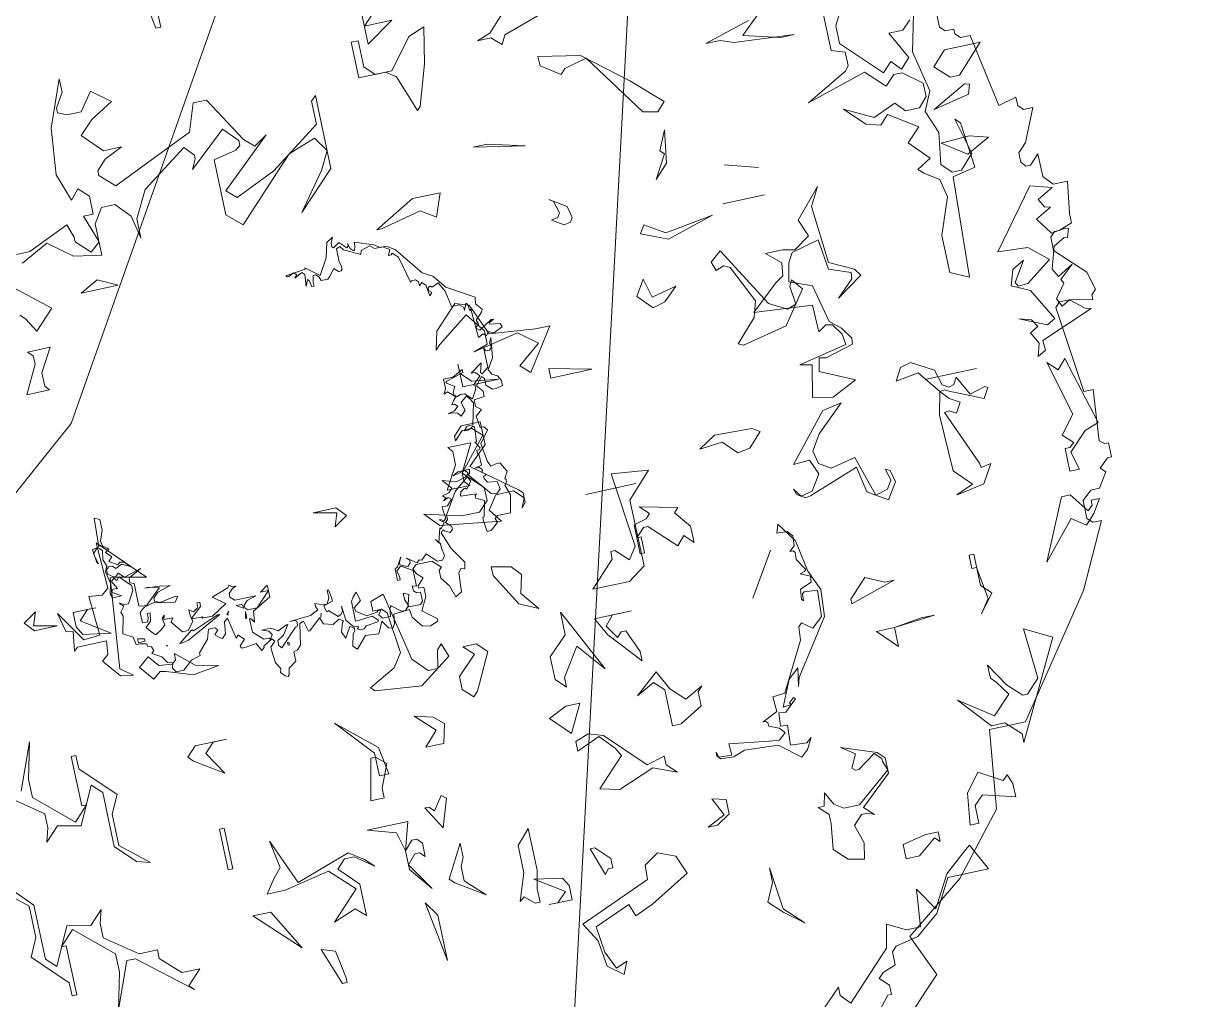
# Model space of a CAD drawing. Header units: millimetres. Extents: x 348 to 2201, y 118 to 1049.
# Drawn here: x 869.353 to 869.944, y 567.487 to 567.979 of the extents above; entities that cross this region are included whole.
import ezdxf

# ---------------------------------------------------------------- set-up
doc = ezdxf.new("R2010")
doc.units = ezdxf.units.MM
for name, color, linetype, lineweight in [('206_MURO_E_MURO_ARRIMO', 7, 'Continuous', 18), ('604_CURVA_INTERM', 7, 'Continuous', 18), ('ARBRE', 251, 'Continuous', 13)]:
    doc.layers.add(name, color=color, linetype=linetype, lineweight=lineweight)

# ---------------------------------------------------------------- blocks, each defined once
blk = doc.blocks.new('WMF26', base_point=(0, 0.0008))
at = {"color": 85}
blk.add_lwpolyline([(1.0357, -8.5666), (1.0357, -8.2908), (0.9995, -8.2546), (0.9345, -8.2546), (0.9345, -8.2183), (0.8974, -8.1813), (0.825, -8.1813), (0.7237, -7.6214), (0.5846, -7.6577), (0.5846, -7.5918), (0.5483, -7.5556), (0.4759, -7.5556), (0.5846, -7.3078), (0.6496, -7.2427), (0.6496, -7.1703), (0.6208, -7.1332), (0.5846, -7.1332), (0.5121, -7.2065), (0.5121, -7.0319), (0.4462, -6.9595), (0.3376, -6.9595), (0.3738, -6.7191), (0.3738, -6.6458), (0.4759, -6.6096), (0.5121, -6.6096), (0.5483, -6.5734), (0.5483, -6.4713), (0.3376, -6.2605), (0.3013, -6.1222), (0.3376, -6.0851), (0.3376, -6.0489), (0.5121, -6.0851), (0.5846, -6.0851), (0.6208, -6.0489), (0.5483, -5.387), (0.4759, -5.387), (0.5121, -5.0016), (0.4759, -4.972), (0.4462, -4.972), (0.4462, -4.8633), (0.4759, -4.8633), (0.5483, -4.7975), (0.5121, -4.7612), (0.5846, -4.6517), (0.6496, -4.6517), (0.7237, -4.5867), (0.7237, -4.4484), (0.6866, -4.4122), (0.6208, -4.4122), (0.8612, -3.9239), (1.4943, -3.0512), (1.771, -3.0512), (1.8434, -2.4543), (2.2221, -2.0031), (2.6807, -1.654), (2.5424, -1.3338), (2.6445, -1.2317), (2.9936, -0.8826)], dxfattribs=at)
at = {"color": 63}
for points in [[(3.4299, -1.2572), (3.2842, -1.3955), (3.2842, -1.3297), (3.2192, -1.2572), (2.8693, -1.6063), (2.833, -1.7808), (2.6947, -1.7084), (2.586, -1.7084), (2.5572, -1.9924), (2.4469, -1.8171), (2.3094, -2.0575), (2.1349, -2.2032), (2.0986, -2.232), (1.9957, -2.0287), (2.3094, -2.0287), (2.4469, -1.7808), (2.6223, -1.6433), (2.7968, -1.6063), (2.833, -1.5701), (2.833, -1.4688), (2.9343, -1.4317), (2.9722, -1.3955), (2.9055, -1.3297), (2.9055, -1.2572), (2.9343, -1.2572), (3.0808, -1.0827)], [(4.217, -2.4683), (4.52, -2.2962), (4.6624, -2.2378), (4.6945, -2.3316), (4.9712, -2.2188), (4.9457, -2.0188), (4.8847, -1.8821), (4.7991, -1.9175), (4.8386, -1.8228), (4.9522, -1.9109), (4.9778, -2.111), (5.065, -2.2584), (4.5184, -2.4856), (4.5126, -2.5934), (4.4031, -2.6651), (4.2747, -2.6116), (4.217, -2.4683), (4.217, -2.4683)], [(3.6695, -2.1307), (3.6045, -2.2682), (3.6045, -2.3786), (3.5683, -2.0575), (3.4299, -1.92), (3.5683, -2.0287), (3.6695, -2.1307), (3.6695, -2.1307)], [(6.887, -2.2353), (6.887, -2.1991), (6.9233, -2.1991), (7.0262, -2.4831), (6.9233, -2.4469), (6.887, -2.2353), (6.887, -2.2353)], [(2.586, -2.3415), (2.4107, -2.3786), (2.3094, -2.3786), (2.3094, -2.3053), (2.3456, -2.3415), (2.4839, -2.232), (2.586, -2.232), (2.586, -2.3415), (2.586, -2.3415)], [(6.1156, -2.2032), (6.188, -2.6618), (6.1156, -2.5523), (6.1156, -2.2032), (6.1156, -2.2032)], [(3.1064, -2.4148), (3.0817, -2.6074), (3.0817, -2.6766), (3.1508, -2.7466), (3.1064, -2.7466), (3.0817, -2.8446), (3.0323, -2.7466), (2.9631, -2.7013), (2.8437, -2.7013), (2.5819, -2.9137), (2.6066, -2.9829), (2.6066, -3.0076), (2.656, -3.057), (2.7943, -2.9631), (2.819, -2.9631), (2.8437, -2.9829), (2.7943, -3.0817), (2.8931, -3.1517), (2.6313, -3.057), (2.5819, -3.0076), (2.5819, -2.889), (2.819, -2.6766), (2.7499, -2.6074), (2.7943, -2.6272), (2.8437, -2.6272), (2.9129, -2.558), (2.8684, -2.4148), (2.8931, -2.2954), (3.0125, -2.3209), (3.1064, -2.4148), (3.1064, -2.4148)], [(9.068, -3.2595), (9.068, -2.8446), (8.9947, -2.7721), (8.8572, -3.0553), (8.6819, -3.0191), (8.5806, -3.1212), (8.6094, -3.0191), (8.6094, -2.9104), (8.3698, -2.7359), (8.2307, -2.7359), (8.2307, -2.67), (8.0858, -2.5317), (7.9475, -2.5317), (8.0561, -2.423), (8.0199, -2.3868), (8.4061, -2.7062), (8.4711, -2.7062), (8.6094, -2.3572), (8.5436, -2.6338), (8.5436, -2.7721), (8.821, -3.0191), (8.9297, -2.9104), (8.8935, -2.9104), (8.8935, -2.5317), (8.9297, -2.5317), (8.9297, -2.6338), (9.1693, -2.8816), (9.1042, -3.0191), (9.1042, -3.2595), (9.3084, -3.4341)], [(9.2055, -3.4052), (9.068, -3.2595), (9.068, -3.2595)], [(2.0328, -2.6181), (1.9233, -2.7565), (1.7495, -2.6544), (1.7125, -2.6906), (1.6837, -2.6181), (1.6837, -2.5161), (1.9233, -2.5819), (1.9957, -2.5161), (1.9957, -2.3786), (2.0624, -2.3786), (2.0328, -2.6181), (2.0328, -2.6181)], [(5.3433, -2.5885), (5.3433, -2.4872), (5.3804, -2.4872), (5.4528, -2.5523), (5.489, -2.5235), (5.4166, -2.7276), (5.4166, -2.9384), (5.3145, -3.0471), (5.3145, -2.7276), (5.3433, -2.5885), (5.3433, -2.5885)], [(7.1629, -2.5235), (7.4757, -2.8363), (7.3374, -2.8363), (7.1629, -2.5235), (7.1629, -2.5235)], [(4.7547, -2.698), (4.7547, -2.6247), (4.7909, -2.6247), (4.8197, -2.5885), (4.893, -2.8001), (4.8559, -2.8001), (4.7547, -2.698), (4.7547, -2.698)], [(5.8678, -2.8726), (5.8678, -2.7639), (5.7295, -2.6247), (5.9402, -2.7639), (5.9765, -2.8001), (5.8381, -3.0471), (5.8381, -2.9384), (5.8678, -2.8726), (5.8678, -2.8726)], [(6.6754, -3.15), (6.5659, -3.0759), (6.5001, -3.0109), (6.6392, -3.1121), (6.7117, -3.1121), (6.7767, -3.0471), (6.6392, -2.9022), (6.6392, -2.6618), (6.7117, -2.7276), (6.8862, -2.6618), (6.6754, -2.8726), (6.85, -3.0471), (7.1991, -2.9746), (7.3374, -2.9746), (7.2641, -3.0759), (7.1991, -3.15), (7.2353, -3.36), (7.0904, -3.0109), (6.6754, -3.15), (6.6754, -3.15)], [(6.2531, -3.0759), (6.188, -3.1426), (6.1518, -3.1426), (6.1156, -3.1055), (6.1156, -3.0035), (6.1518, -3.0397), (6.188, -3.0397), (6.2531, -2.9672), (6.1156, -2.7565), (6.2531, -2.931), (6.2531, -3.0759), (6.2531, -3.0759)], [(1.6475, -3.0759), (1.7495, -3.0759), (1.9595, -3.3163), (1.7125, -3.1426), (1.5742, -3.2801), (1.6475, -3.3896), (1.6837, -3.4258), (1.6837, -3.5271), (1.5742, -3.3534), (1.4721, -3.2513), (1.4359, -3.2513), (1.3346, -3.3534), (1.3634, -3.7387), (1.1601, -3.63), (1.538, -2.9022), (1.538, -2.9672), (1.6475, -3.0759), (1.6475, -3.0759)], [(6.2531, -3.0759), (6.2893, -3.2225), (6.5001, -3.2875), (6.188, -3.2875), (6.2531, -3.0759), (6.2531, -3.0759)], [(2.8569, -4.5002), (2.791, -4.3446), (2.805, -4.1405), (3.0874, -3.7321), (3.1055, -3.6671), (3.0825, -3.8054), (3.164, -3.7346), (3.2513, -3.5394), (3.1879, -3.5452), (3.1994, -3.56), (3.1607, -3.5946), (3.1484, -3.5806), (3.2406, -3.4991), (3.2933, -3.5032), (3.2999, -3.4036), (3.248, -3.3995), (3.2587, -3.2472), (3.1327, -3.2389), (3.0932, -3.2727), (3.1385, -3.1887), (3.192, -3.1426), (3.3493, -3.2669), (3.602, -3.2842), (3.6909, -3.2513), (3.7905, -3.2579), (3.8152, -3.2859), (3.8136, -3.3122), (3.8029, -3.2719), (3.7033, -3.2653), (3.7074, -3.355), (3.4077, -3.3106), (3.3311, -3.3023), (3.2776, -3.3493), (3.3147, -3.3912), (3.3871, -3.4225), (3.3879, -3.4464), (3.4003, -3.4604), (3.4209, -3.4612), (3.3056, -3.5172), (3.3106, -3.6316), (3.2183, -3.6382), (3.0183, -4.0046), (3.0117, -4.1042), (2.9837, -4.1289), (2.9104, -4.0738), (2.8289, -4.1446), (2.8149, -4.3438), (2.917, -4.3537), (2.931, -4.3413), (2.9351, -4.2887), (2.9475, -4.3027), (2.9401, -4.3784), (2.8495, -4.413), (2.8462, -4.4599), (2.9178, -4.4912), (2.8833, -4.5019), (2.8693, -4.5142), (2.9236, -4.6048), (2.9195, -4.6575), (2.9318, -4.6715), (2.959, -4.6731), (2.9187, -4.7077), (2.9112, -4.7835), (2.9458, -4.823), (3.0249, -4.8287), (3.0043, -4.8913), (2.9005, -4.7431), (2.8569, -4.5002), (2.8569, -4.5002)], [(5.9402, -3.1862), (6.0415, -3.36), (6.0127, -3.36), (5.9765, -3.3237), (5.904, -3.4258), (5.8678, -3.397), (5.9402, -3.1862), (5.9402, -3.1862)], [(6.2531, -3.7461), (6.3255, -3.5715), (6.3255, -3.4983), (6.4276, -3.4983), (6.3618, -3.8111), (6.3255, -3.8111), (6.2531, -3.7461), (6.2531, -3.7461)], [(4.8477, -3.6769), (4.986, -3.8227), (4.8477, -3.8877), (4.739, -3.8877), (4.8477, -3.6769), (4.8477, -3.6769)], [(6.3255, -3.8408), (6.5734, -4.1248), (6.2893, -3.877), (6.2531, -3.6662), (6.3255, -3.6662), (6.3255, -3.8408), (6.3255, -3.8408)], [(2.3094, -3.9494), (2.0986, -3.9783), (1.9957, -3.9783), (2.3094, -3.9494), (2.3094, -3.8045), (2.4469, -3.9494), (2.3094, -3.9494), (2.3094, -3.9494)], [(5.8381, -3.9132), (5.9765, -4.0515), (5.8381, -4.0153), (5.7657, -3.9494), (5.8019, -3.8045), (5.9402, -3.8045), (5.8381, -3.9132), (5.8381, -3.9132)], [(1.6219, -8.7782), (1.7965, -8.4653), (1.7965, -8.327), (1.5198, -8.043), (1.4466, -8.1154), (1.3815, -8.043), (1.3091, -8.1154), (1.4178, -8.327), (1.3091, -8.327), (1.2432, -8.3929)], [(1.207, -8.4291), (1.2728, -8.1525), (1.207, -7.8396), (1.2728, -7.6939), (1.207, -7.5193), (1.2432, -7.2789), (1.1708, -7.2065), (1.0975, -7.2065), (0.9962, -7.3152), (1.0687, -7.5918), (1.0324, -7.5556), (0.9962, -7.2065), (1.1708, -7.1703), (1.207, -6.4054), (1.3453, -6.4713), (1.3453, -6.7553), (1.2432, -7.0319), (1.2728, -7.1703), (1.3815, -7.2427), (1.4178, -7.2789), (1.3091, -7.344), (1.4466, -7.4905), (1.3453, -7.5918), (1.5561, -7.7301), (1.6219, -7.6643), (1.7306, -7.6939), (1.8689, -7.8396), (1.6582, -7.7301), (1.4836, -7.8034), (1.4178, -7.7301), (1.3091, -7.7301), (1.2432, -7.8034), (1.2432, -7.9055), (1.3815, -8.0142), (1.4466, -8.0142), (1.5198, -7.9417), (1.6582, -8.0792), (2.1167, -7.9417), (1.7965, -8.1154), (1.7677, -8.1525), (1.7677, -8.2546), (1.8689, -8.2908), (1.8689, -8.8869)], [(2.0805, -8.9165), (2.465, -8.5666), (2.4955, -8.5378), (2.2188, -8.4653), (2.1167, -8.4653), (2.5679, -8.5016), (2.6692, -8.5378), (2.7787, -8.5378), (2.4288, -8.6407)], [(3.7897, -9.0622), (4.2409, -8.9165), (4.2771, -8.8506), (4.3504, -8.9165), (4.4525, -8.9165), (4.3504, -8.9527), (4.2409, -9.0622)], [(4.874, -9.5859), (5.2602, -9.2006), (5.0486, -9.2006), (5.2602, -9.0622), (5.2602, -9.3751)], [(6.7586, -9.7242), (6.7586, -9.5134), (6.7948, -9.5134), (6.8311, -9.7242)], [(1.6112, -4.2623), (1.6475, -4.2623), (1.6475, -4.3644), (1.6112, -4.3644), (1.6112, -4.1248), (1.538, -4.0515), (1.6475, -3.9132), (1.5742, -4.0153), (1.6112, -4.2623), (1.6112, -4.2623)], [(7.4938, -4.1767), (7.5663, -4.1042), (7.4576, -3.9289), (7.6684, -4.068), (7.7046, -4.1042), (7.6321, -4.1767), (7.3917, -4.1767), (7.4938, -4.1767), (7.4938, -4.1767)], [(4.6723, -4.3101), (4.8115, -4.0993), (4.8115, -4.0268), (4.8839, -4.0993), (4.8839, -4.273), (4.739, -4.4122), (4.739, -4.5867), (4.4986, -4.0993), (4.6723, -4.3101), (4.6723, -4.3101)], [(4.3603, -4.4846), (4.4253, -4.4122), (4.3603, -4.3101), (4.3241, -4.3463), (4.2878, -4.3463), (4.2146, -4.1717), (4.2146, -4.0993), (4.4253, -4.3463), (4.4986, -4.4846), (4.2146, -4.4846), (4.3603, -4.4846), (4.3603, -4.4846)], [(5.3351, -4.4122), (5.4734, -4.1355), (5.5096, -4.0993), (5.5821, -4.1717), (5.5821, -4.273), (5.4372, -4.4122), (5.5096, -4.4846), (5.4075, -4.4846), (5.3351, -4.4122), (5.3351, -4.4122)], [(0.811, -4.6484), (0.7015, -4.5027), (0.6644, -4.5398), (0.6644, -4.576), (0.5994, -4.576), (0.6644, -4.4739), (0.7377, -4.4006), (0.8398, -4.4739), (1.0868, -4.1899), (0.876, -4.6484), (0.811, -4.6484), (0.811, -4.6484)], [(3.304, -4.3875), (3.0973, -4.7127), (3.304, -4.3875), (3.304, -4.3875)], [(4.8889, -6.482), (4.8707, -6.4424), (4.8304, -6.4219), (4.8098, -6.3823), (4.8098, -6.342), (4.86, -6.3321), (4.8889, -6.3321), (4.9308, -6.3716), (4.9308, -6.4219), (4.9498, -6.4424), (5, -6.3823), (4.9605, -6.3321), (4.9605, -6.2918), (5.0395, -6.2819), (5.0395, -6.2317), (5, -6.1996), (5.0502, -6.1601), (5.0395, -6.0695), (5.0107, -6.0695), (4.9893, -6.0398), (5.0609, -5.9485), (5.0395, -5.8077), (5.0214, -5.7682), (4.9811, -5.7789), (4.9498, -5.7789), (4.9103, -5.7072), (4.9391, -5.6562), (4.9308, -5.6463), (4.9308, -5.6274), (4.9498, -5.606), (4.921, -5.5269), (4.9498, -5.3952), (5.0502, -5.3952), (5.0708, -5.3763), (5.0609, -5.345), (5.121, -5.2947), (5.1507, -5.2947), (5.1614, -5.3763), (5.1614, -5.4059), (5.1507, -5.4059), (5.121, -5.5269), (5.182, -5.5557), (5.182, -5.5771), (5.1712, -5.5878), (5.2915, -5.5961), (5.2832, -5.6274), (5.2519, -5.6463), (5.2412, -5.6463), (5.233, -5.6381), (5.2124, -5.6669), (5.191, -5.6891), (5.2124, -5.7286), (5.3227, -5.6381), (5.4232, -5.4767), (5.4232, -5.4454), (5.4421, -5.4265), (5.4026, -5.387), (5.4026, -5.3656), (5.4232, -5.345), (5.4635, -5.3656), (5.4734, -5.3763), (5.4923, -5.3557), (5.4421, -5.2248), (5.3631, -5.1037), (5.373, -5.0535), (5.4026, -5.0634), (5.4232, -5.0346), (5.4339, -4.8921), (5.4841, -4.8633), (5.5137, -4.9531), (5.564, -5.0239), (5.564, -5.0848), (5.5426, -5.1037), (5.6035, -5.1638), (5.7253, -5.1638), (5.755, -5.135), (5.736, -5.093), (5.6941, -5.0535), (5.7443, -5.0033), (5.7443, -4.9844), (5.7048, -4.9844), (5.7048, -4.9127), (5.755, -4.8123), (5.6545, -4.7324), (5.6545, -4.7118), (5.7146, -4.6904), (5.7756, -4.7011), (5.8365, -4.7826), (5.8447, -4.8419), (5.9657, -4.8337), (5.9765, -4.7621), (5.9954, -4.7324), (6.0267, -4.7407), (6.0662, -4.8016), (6.1074, -4.7118), (6.2078, -4.7217), (6.2893, -4.632), (6.3181, -4.6616), (6.2975, -4.7514), (6.2786, -4.7719), (6.2786, -4.7909), (6.3082, -4.8123), (6.3576, -4.7324), (6.3791, -4.7826), (6.3576, -4.8526), (6.3478, -4.8633), (6.3791, -4.8839), (6.4293, -4.8526), (6.4984, -4.8732), (6.519, -4.9234), (6.6096, -4.8419), (6.6203, -4.8419), (6.6409, -4.9234), (6.6705, -4.9127), (6.7001, -4.7514), (6.7314, -4.7217), (6.7602, -4.7118), (6.7602, -4.6402), (6.8212, -4.6007), (6.8319, -4.5505), (6.8418, -4.5398), (6.8607, -4.5505), (6.892, -4.5818), (6.8821, -4.6114), (6.9109, -4.6616), (6.9216, -4.7514), (6.9216, -4.7826), (6.8821, -4.8222), (6.901, -4.8419), (6.9718, -4.8016), (6.9718, -4.7909), (6.9932, -4.7719), (7.0229, -4.8337), (7.1019, -4.8222), (7.134, -4.8222), (7.1439, -4.8337), (7.1439, -4.8419), (7.1019, -4.8839), (7.1439, -4.9234), (7.1629, -4.9028), (7.1941, -5.0634), (7.2238, -5.0428), (7.2345, -4.9531), (7.2633, -4.9234), (7.2839, -4.9341), (7.3135, -4.9629), (7.2839, -4.9926), (7.3028, -5.0132), (7.353, -5.0132), (7.3744, -4.9424), (7.4543, -4.8526), (7.4543, -4.8337), (7.5259, -4.8123), (7.5967, -4.7514), (7.6552, -4.7514), (7.6766, -4.7826), (7.6659, -4.8222), (7.7054, -4.8337), (7.7367, -4.8839), (7.8059, -4.9234), (7.7869, -4.9424), (7.7976, -4.9737), (7.8273, -4.9844), (7.8273, -5.0033), (7.8775, -5.0132), (7.9071, -5.0132), (7.9178, -5.0741), (7.9886, -5.1136), (7.9574, -5.2437), (7.9681, -5.2758), (7.9384, -5.3153), (7.9681, -5.345), (7.9277, -5.326), (7.8989, -5.326), (7.8478, -5.4158), (7.8478, -5.4561), (7.9277, -5.5376), (7.9491, -5.5162), (7.9681, -5.5376), (7.9886, -5.5162), (7.9574, -5.4561), (7.9886, -5.4561), (8.0076, -5.4372), (7.9384, -5.3952), (8.0076, -5.3952), (8.0183, -5.4265), (7.9993, -5.5063), (8.0183, -5.5961), (7.9993, -5.6381), (8.0183, -5.6891), (8.0076, -5.7575), (8.0282, -5.7789), (8.0496, -5.7789), (8.0784, -5.7476), (8.0578, -5.6669), (8.0685, -5.6784), (8.0784, -5.7789), (8.0282, -5.7896), (8.0183, -6.0086), (7.9779, -5.9896), (7.9779, -5.9081), (8.0076, -5.8291), (7.9993, -5.7896), (7.9681, -5.7682), (7.9574, -5.7575), (7.9886, -5.7393), (7.9491, -5.6973), (7.9779, -5.6669), (7.9178, -5.6274), (7.8989, -5.6463), (7.8668, -5.6381), (7.8273, -5.5961), (7.8882, -5.6274), (7.9384, -5.606), (7.9574, -5.6274), (7.9886, -5.6274), (8.0076, -5.606), (8.0076, -5.5771), (7.9681, -5.5459), (7.9491, -5.5459), (7.9277, -5.5664), (7.8882, -5.5269), (7.7556, -5.5664), (7.8478, -5.5162), (7.8561, -5.5063), (7.8561, -5.4767), (7.8273, -5.466), (7.8273, -5.2947), (7.7976, -5.2865), (7.7663, -5.2865), (7.6552, -5.387), (7.647, -5.3952), (7.7268, -5.4158), (7.7556, -5.4158), (7.6264, -5.4059), (7.5967, -5.3952), (7.5655, -5.3952), (7.6659, -5.3656), (7.7054, -5.326), (7.7054, -5.3054), (7.6659, -5.2865), (7.5547, -5.3054), (7.5259, -5.3054), (7.5547, -5.2651), (7.7161, -5.2947), (7.7869, -5.2758), (7.8059, -5.2651), (7.8273, -5.2437), (7.8273, -5.1638), (7.7869, -5.1638), (7.777, -5.1935), (7.777, -5.2248), (7.7556, -5.2248), (7.7663, -5.1638), (7.8059, -5.1243), (7.777, -5.0848), (7.7474, -5.0535), (7.6972, -5.0848), (7.6659, -5.1136), (7.6766, -5.1638), (7.6552, -5.1852), (7.6659, -5.154), (7.5967, -5.154), (7.6157, -5.1243), (7.5465, -5.0346), (7.5045, -5.0346), (7.4543, -5.093), (7.465, -5.1433), (7.465, -5.1852), (7.4354, -5.1638), (7.4033, -5.1852), (7.395, -5.1935), (7.395, -5.2248), (7.3744, -5.2248), (7.3744, -5.1935), (7.4543, -5.1243), (7.4543, -5.1136), (7.3744, -5.1136), (7.3843, -5.1037), (7.3028, -5.1037), (7.1843, -5.1745), (7.274, -5.2437), (7.1439, -5.2865), (7.134, -5.3054), (7.1126, -5.2865), (7.0838, -5.2865), (7.1126, -5.2758), (7.1439, -5.2437), (7.1439, -5.2141), (7.1126, -5.1852), (6.9513, -5.1852), (7.0229, -5.1638), (7.0517, -5.135), (7.0517, -5.1136), (7.0336, -5.093), (6.9611, -5.093), (6.8508, -5.2042), (6.9109, -5.2042), (6.8508, -5.2437), (6.8508, -5.154), (6.9932, -5.0741), (7.0015, -4.9926), (7.0229, -5.0239), (7.0336, -5.0239), (7.0336, -4.9234), (6.9611, -4.8526), (6.9216, -4.8526), (6.9109, -4.8419), (6.892, -4.8732), (6.9109, -4.9028), (6.9611, -4.9234), (6.892, -4.9234), (6.8418, -4.8921), (6.771, -4.9234), (6.7602, -4.9234), (6.8105, -4.8526), (6.8607, -4.8222), (6.8607, -4.7826), (6.8418, -4.7621), (6.71, -4.8921), (6.7001, -4.8921), (6.6911, -4.9028), (6.6911, -4.9341), (6.71, -4.9424), (6.7413, -4.9424), (6.5808, -4.9531), (6.519, -4.9844), (6.5297, -5.0132), (6.5297, -5.0346), (6.4688, -5.0132), (6.44, -5.0132), (6.4186, -5.0535), (6.4186, -5.1136), (6.4079, -5.1136), (6.398, -5.0535), (6.398, -5.0239), (6.4688, -5.0033), (6.4581, -4.9629), (6.4482, -4.9531), (6.44, -4.9629), (6.3791, -4.9028), (6.3576, -4.9127), (6.3395, -4.9341), (6.3395, -4.9737), (6.3288, -4.8633), (6.2893, -4.8123), (6.2786, -4.8016), (6.2473, -4.8016), (6.2473, -4.7909), (6.258, -4.7826), (6.2391, -4.7719), (6.2078, -4.7719), (6.1889, -4.7909), (6.0967, -4.8016), (6.0884, -4.8123), (6.1279, -4.8526), (6.2284, -4.8419), (6.258, -4.8419), (6.258, -4.9926), (6.2391, -5.0239), (6.2078, -5.0535), (6.1889, -4.9844), (6.2473, -4.9424), (6.2391, -4.9127), (6.1675, -4.8633), (6.0884, -4.8732), (6.0769, -4.8839), (6.0563, -4.8839), (6.0769, -4.8526), (6.0563, -4.8222), (5.9954, -4.8222), (5.9872, -4.8839), (5.9765, -4.8921), (5.9765, -4.9028), (5.9056, -4.8419), (5.876, -4.8419), (5.8447, -4.8732), (5.8653, -4.9234), (5.8653, -4.9737), (5.8258, -4.9531), (5.8447, -4.8839), (5.8447, -4.8633), (5.755, -4.8633), (5.736, -4.8839), (5.736, -4.9531), (5.7649, -4.9531), (5.7863, -4.9737), (5.7863, -5.0132), (5.755, -5.0033), (5.755, -5.1243), (5.8365, -5.1745), (5.8447, -5.1745), (5.876, -5.1433), (5.8653, -5.1037), (5.8653, -5.0741), (5.8867, -5.0741), (5.8867, -5.1638), (5.8653, -5.1745), (5.8258, -5.2437), (5.8447, -5.2042), (5.8447, -5.1852), (5.7945, -5.1638), (5.7863, -5.1638), (5.7649, -5.1852), (5.7649, -5.2042), (5.7863, -5.2248), (5.7146, -5.1745), (5.6941, -5.1935), (5.6751, -5.1852), (5.6356, -5.2248), (5.564, -5.154), (5.5236, -5.154), (5.503, -5.1852), (5.5137, -5.2437), (5.5137, -5.2758), (5.5426, -5.3153), (5.5236, -5.2865), (5.4923, -5.3952), (5.4841, -5.387), (5.4528, -5.4265), (5.4841, -5.4561), (5.4734, -5.4561), (5.4528, -5.4372), (5.4339, -5.4561), (5.4421, -5.5162), (5.4421, -5.5459), (5.4026, -5.5459), (5.3631, -5.5878), (5.3837, -5.606), (5.4232, -5.5878), (5.4026, -5.606), (5.4232, -5.6274), (5.373, -5.6381), (5.3417, -5.6669), (5.3837, -5.7179), (5.4026, -5.7393), (5.3022, -5.7072), (5.2223, -5.7286), (5.2017, -5.7476), (5.2017, -5.7575), (5.2223, -5.7789), (5.3129, -5.7575), (5.2725, -5.7789), (5.182, -5.7789), (5.191, -5.7476), (5.2017, -5.7393), (5.0609, -5.5664), (5.0214, -5.5557), (4.9893, -5.5878), (5, -5.6463), (5.0708, -5.6562), (5.0897, -5.6891), (5.0897, -5.7072), (5.0815, -5.7072), (5.0708, -5.7179), (5.1004, -5.7393), (5.0897, -5.7476), (5.0897, -5.7575), (5.1111, -5.7789), (5.14, -5.7789), (5.0897, -5.7896), (5.0897, -5.8686), (5.1004, -5.8793), (5.1004, -5.9081), (5.0815, -5.9081), (5.0708, -5.9188), (5.1004, -5.969), (5.0897, -5.969), (5.0815, -6.0489), (5.0815, -6.0802), (5.0897, -6.0901), (5.1317, -6.0695), (5.1614, -6.0695), (5.1317, -6.0999), (5.0897, -6.0999), (5.0502, -6.2605), (5.0708, -6.3), (5.0897, -6.3214), (5.121, -6.3), (5.14, -6.2819), (5.121, -6.221), (5.1614, -6.1815), (5.182, -6.2103), (5.2223, -6.221), (5.2519, -6.221), (5.2017, -6.2317), (5.1712, -6.2605), (5.191, -6.2819), (5.2124, -6.2819), (5.191, -6.3107), (5.1712, -6.3321), (5.2223, -6.3823), (5.2519, -6.3716), (5.233, -6.4112), (5.233, -6.482), (5.1614, -6.482), (5.0815, -6.5231), (5.0815, -6.5009), (5.2124, -6.4614), (5.2223, -6.4507), (5.1614, -6.4112), (5.182, -6.3716), (5.182, -6.3502), (5.1614, -6.3321), (5.1317, -6.342), (5.1004, -6.342), (5.0502, -6.2918), (5.0107, -6.3609), (5.0107, -6.3823), (5.0214, -6.3922), (4.9605, -6.4507), (4.9893, -6.482), (5.0214, -6.482), (4.9308, -6.5437), (4.9498, -6.4721), (4.9391, -6.4614), (4.9103, -6.482), (4.8889, -6.5009), (4.8889, -6.6524), (4.8806, -6.6236), (4.8493, -6.6236), (4.8304, -6.6442), (4.8386, -6.6738), (4.8205, -6.7133), (4.8386, -6.5627), (4.8889, -6.482), (4.8889, -6.482)], [(4.0524, -5.3013), (4.0524, -4.7958), (4.1833, -4.7044), (4.4657, -4.7044), (4.2747, -4.8946), (4.2747, -4.9539), (4.2425, -4.9539), (4.1503, -4.8625), (4.0853, -4.9539), (4.1503, -5.5236), (3.8696, -5.4907), (4.0524, -5.3013), (4.0524, -5.3013)], [(0.7739, -4.9975), (0.7377, -4.9975), (0.7015, -5.0272), (0.7739, -5.0996), (0.6644, -5.2371), (0.7739, -5.6595), (0.7015, -5.587), (0.6356, -5.6595), (0.4899, -5.1358), (0.5994, -5.0996), (0.7377, -4.9613), (0.7015, -4.823), (0.7739, -4.823), (0.7739, -4.9975), (0.7739, -4.9975)], [(1.6442, -5.4405), (1.6046, -5.6125), (1.7347, -5.783), (1.9109, -5.7566), (1.8558, -5.8521), (1.7759, -5.8735), (1.6104, -5.7772), (1.5775, -5.6578), (1.5322, -5.6315), (1.4927, -5.6422), (1.4639, -5.6932), (1.3865, -5.5467), (1.2679, -5.5788), (1.2473, -5.5673), (1.291, -5.4915), (1.547, -5.606), (1.5668, -5.6175), (1.6046, -5.6125), (1.5478, -5.5467), (1.4729, -5.503), (1.5165, -5.4273), (1.5668, -5.4561), (1.6046, -5.4512), (1.4268, -5.0255), (1.421, -4.9885), (1.3445, -5.0049), (1.426, -4.8642), (1.6055, -4.8329), (1.6425, -4.8279), (1.5108, -4.8798), (1.6318, -5.0091), (1.6442, -5.4405), (1.6442, -5.4405)], [(6.7915, -4.7909), (6.7817, -4.7909), (6.7817, -4.7719), (6.7915, -4.7719), (6.7915, -4.7909), (6.7915, -4.7909)], [(2.3481, -5.6858), (2.558, -5.4915), (2.6321, -5.3746), (2.6099, -5.275), (2.5243, -5.219), (2.3333, -5.2618), (2.2378, -4.9514), (2.1439, -4.9769), (2.1044, -5.0387), (2.125, -5.1284), (2.0937, -5.1095), (2.0739, -5.0189), (2.1521, -4.8963), (2.2995, -4.9901), (2.3374, -5.1869), (2.7186, -5.0502), (2.7581, -5.0412), (2.8199, -5.0799), (2.8347, -5.1243), (2.7894, -5.0609), (2.6988, -5.0807), (2.6247, -5.1968), (2.6717, -5.3137), (2.796, -5.3071), (2.4955, -5.6578), (2.3481, -5.6858), (2.3481, -5.6858)], [(3.7461, -5.1383), (3.6481, -5.014), (3.6481, -4.8897), (3.7132, -4.9555), (3.7724, -4.8897), (3.9626, -5.079), (3.9956, -5.079), (4.0606, -5.014), (4.0277, -5.014), (4.0277, -4.8897), (4.0606, -4.8897), (4.0606, -5.112), (3.9626, -5.1383), (3.9297, -5.1712), (3.9956, -5.2363), (3.7132, -5.1712), (3.7461, -5.1383), (3.7461, -5.1383)], [(6.4984, -4.9531), (6.5083, -4.9234), (6.4984, -4.9531), (6.4984, -4.9531)], [(7.5152, -4.9629), (7.5655, -4.9531), (7.586, -4.9531), (7.4757, -5.0346), (7.465, -5.0239), (7.2633, -5.1037), (7.2444, -5.1037), (7.5152, -4.9629), (7.5152, -4.9629)], [(7.6865, -4.9629), (7.6766, -4.9531), (7.6865, -4.9629), (7.6865, -4.9629)], [(7.0624, -5.0346), (7.0517, -5.0848), (7.0517, -5.0346), (7.0624, -5.0346), (7.0624, -5.0346)], [(7.1843, -5.0848), (7.1941, -5.093), (7.1736, -5.1136), (7.1843, -5.1037), (7.1843, -5.0848), (7.1843, -5.0848)], [(7.8371, -5.0239), (7.8882, -5.0239), (7.8882, -5.0535), (7.8371, -5.0428), (7.8371, -5.0239), (7.8371, -5.0239)], [(7.0624, -5.135), (7.0624, -5.1136), (7.1126, -5.1433), (7.0731, -5.1433), (7.0624, -5.135), (7.0624, -5.135)], [(3.0438, -5.6364), (2.9886, -5.601), (3.0907, -5.494), (3.1871, -5.4783), (3.2842, -5.5829), (3.4596, -5.5656), (3.3295, -5.6463), (3.0438, -5.6364), (3.0438, -5.6364)], [(6.1601, -5.6315), (6.2613, -5.5664), (6.2251, -5.6677), (6.3996, -5.7048), (6.2251, -5.7048), (6.1601, -5.6315), (6.1601, -5.6315)], [(0.5821, -6.8706), (0.5475, -6.8072), (0.5039, -6.794), (0.6241, -6.729), (0.5352, -6.6013), (0.4289, -6.6178), (0.4051, -6.6104), (0.4257, -6.5421), (0.4495, -6.5495), (0.5384, -6.5009), (0.5878, -6.3354), (0.5541, -6.272), (0.4322, -6.3412), (0.5401, -6.2465), (0.5236, -6.2152), (0.6018, -6.1115), (0.573, -6.0489), (0.5096, -6.0827), (0.4075, -5.9987), (0.3639, -5.9855), (0.7682, -5.8258), (0.764, -5.75), (0.8274, -5.7163), (0.7986, -5.8134), (0.8464, -5.9015), (0.783, -5.9361), (0.8184, -5.9946), (0.9106, -6.0226), (0.7089, -5.9353), (0.6447, -5.969), (0.7797, -6.2119), (0.9139, -6.2786), (0.8785, -6.3955), (0.7838, -6.4466), (0.8818, -6.2959), (0.8653, -6.2638), (0.7896, -6.2679), (0.592, -6.4103), (0.7319, -6.533), (0.9608, -6.5487), (0.6224, -6.9842), (0.4611, -6.9356), (0.5821, -6.8706), (0.5821, -6.8706)], [(5.2421, -5.7624), (5.2421, -5.6965), (5.2058, -5.6595), (5.3804, -5.6595), (5.2783, -5.8348), (5.2783, -5.9361), (5.3071, -5.9723), (5.1326, -5.9723), (5.2421, -5.7624), (5.2421, -5.7624)], [(1.2984, -5.7253), (1.6837, -5.7253), (1.2984, -5.7253), (1.2984, -5.7253)], [(3.0117, -6.2794), (2.8528, -6.4474), (2.8166, -6.5676), (2.9508, -6.8525), (2.9969, -6.8755), (3.0586, -6.8541), (3.0825, -6.9233), (2.9977, -6.9908), (2.7268, -6.5289), (2.5959, -6.4573), (2.5268, -6.4803), (2.5432, -6.6211), (2.5202, -6.6672), (2.4527, -6.5824), (2.6321, -6.3379), (2.9746, -6.2613), (3.0117, -6.2794), (3.0117, -6.2794)], [(3.5715, -6.7586), (3.3797, -6.8006), (3.4851, -6.7034), (3.5798, -6.6779), (3.6827, -6.7866), (3.6086, -6.9027), (3.5715, -6.7586), (3.5715, -6.7586)], [(5.8447, -7.6288), (5.8365, -7.619), (5.7863, -7.6503), (5.736, -7.6), (5.7253, -7.6083), (5.7253, -7.6288), (5.7146, -7.5893), (5.6941, -7.5687), (5.6858, -7.5687), (5.6751, -7.6), (5.6751, -7.6288), (5.5343, -7.5786), (5.4923, -7.5498), (5.4421, -7.5498), (5.3837, -7.5078), (5.2223, -7.2979), (5.1507, -7.2559), (5.0708, -7.1554), (4.8707, -7.0361), (4.8806, -6.9858), (4.8386, -6.9356), (4.8493, -6.9142), (4.8996, -6.864), (4.8889, -6.8343), (4.9103, -6.8138), (4.9103, -6.8031), (4.8889, -6.7841), (4.7892, -6.8451), (4.7703, -6.8451), (4.8098, -6.8245), (4.8098, -6.8138), (4.7291, -6.8031), (4.7192, -6.7742), (4.7892, -6.7446), (4.8304, -6.7635), (4.8493, -6.7339), (4.8707, -6.7528), (4.9103, -6.7339), (4.921, -6.9546), (4.9308, -6.9463), (4.9391, -6.9965), (4.9498, -7.0048), (4.9712, -6.9546), (4.9712, -6.976), (5, -7.0048), (5.0609, -7.0048), (5.0815, -7.1258), (5.121, -7.1974), (5.1712, -7.176), (5.182, -7.1867), (5.191, -7.1867), (5.2017, -7.176), (5.2017, -7.1554), (5.182, -7.1365), (5.2017, -7.1159), (5.2124, -7.1867), (5.2124, -7.1974), (5.2412, -7.2262), (5.2626, -7.2057), (5.2626, -7.2369), (5.2832, -7.2559), (5.3129, -7.2559), (5.3227, -7.2477), (5.373, -7.4494), (5.4133, -7.4889), (5.4232, -7.4782), (5.4421, -7.4782), (5.4232, -7.5185), (5.4734, -7.5498), (5.5343, -7.5498), (5.564, -7.5786), (5.6356, -7.558), (5.6438, -7.5284), (5.7649, -7.5893), (5.7863, -7.619), (5.8151, -7.6083), (5.8151, -7.5078), (5.8052, -7.4782), (5.8052, -7.4494), (5.8151, -7.4387), (5.8365, -7.4387), (5.8653, -7.4683), (5.9056, -7.4181), (5.9262, -7.3991), (5.9765, -7.3991), (5.9872, -7.428), (6.0061, -7.4494), (6.0267, -7.4494), (6.0374, -7.3991), (6.0374, -7.3679), (6.0563, -7.3679), (6.0662, -7.4181), (6.0769, -7.428), (6.0967, -7.3777), (6.0884, -7.4683), (6.1074, -7.4889), (6.1675, -7.4576), (6.1469, -7.4782), (6.1675, -7.4996), (6.2078, -7.4782), (6.2177, -7.4782), (6.2284, -7.4889), (6.0769, -7.5078), (6.0769, -7.5185), (5.9765, -7.4387), (5.9056, -7.558), (5.876, -7.6692), (5.8258, -7.7005), (5.8447, -7.6585), (5.8447, -7.6288), (5.8447, -7.6288)], [(3.3698, -7.209), (2.9985, -7.2649), (3.3591, -7.1587), (3.5567, -7.2411), (3.518, -7.302), (3.3698, -7.209), (3.3698, -7.209)], [(1.0283, -7.3135), (1.2053, -7.4354), (0.9888, -7.4469), (0.8497, -7.4049), (1.0283, -7.3135), (1.0283, -7.3135)], [(4.1767, -7.6363), (4.054, -7.558), (4.0342, -7.4675), (4.0532, -7.437), (4.1034, -7.4263), (4.189, -7.4807), (4.1388, -7.4914), (4.1199, -7.5226), (4.1454, -7.6165), (4.1767, -7.6363), (4.1767, -7.6363)], [(0.9271, -7.754), (1.2037, -7.6931), (0.9411, -7.8347), (0.9056, -7.8248), (0.9271, -7.754), (0.9271, -7.754)], [(3.3493, -8.1352), (3.681, -8.6177), (3.8548, -8.5748), (3.8893, -8.537), (4.0318, -8.6341), (4.0342, -8.7066), (3.7189, -8.6465), (3.3962, -8.3814), (3.1764, -8.178), (3.2389, -8.1105), (3.3493, -8.1352), (3.3493, -8.1352)]]:
    blk.add_lwpolyline(points, dxfattribs=at)
at = {"color": 106}
for points in [[(5.1046, -2.563), (5.1046, -2.4543), (5.2799, -2.4543), (5.2141, -2.4543), (5.1408, -2.5268), (5.3524, -2.6651), (5.1408, -2.6288), (5.1046, -2.563), (5.1046, -2.563)], [(3.8161, -2.8404), (3.919, -2.7746), (3.9914, -2.7746), (3.8531, -2.8404), (3.919, -2.9779), (3.8161, -2.9491), (3.8161, -2.8404), (3.8161, -2.8404)], [(4.3413, -3.3278), (4.2022, -3.3641), (4.2022, -3.2982), (4.1298, -3.2258), (4.3043, -3.2982), (4.5809, -3.1895), (4.7258, -3.2258), (4.5151, -3.4365), (4.5513, -3.5016), (4.6534, -3.6119), (4.8287, -3.5378), (4.8287, -3.6119), (4.7258, -3.6481), (4.6172, -3.6119), (4.3413, -3.3278), (4.3413, -3.3278)], [(7.5482, -3.215), (7.5852, -3.215), (7.5852, -3.5271), (7.5482, -3.5271), (7.5482, -3.215), (7.5482, -3.215)], [(8.3855, -3.5641), (8.3855, -3.9783), (8.4579, -4.0515), (8.5962, -3.7675), (8.77, -3.8045), (8.8729, -3.7025), (8.8441, -3.8045), (8.8441, -3.9132), (9.0836, -4.0886)], [(8.9816, -4.1174), (8.8441, -4.4665), (8.9091, -4.1899), (8.9091, -4.0515), (8.6325, -3.8045), (8.5238, -3.9132), (8.56, -3.9132), (8.56, -4.2919), (8.5238, -4.2919), (8.5238, -4.1899), (8.2826, -3.942), (8.3492, -3.8045), (8.3492, -3.5641), (8.1451, -3.3896), (8.2463, -3.4184), (8.3855, -3.5641), (8.3855, -3.5641)], [(3.9552, -3.7494), (3.8161, -3.8227), (3.8531, -3.7856), (3.8531, -3.6769), (4.0277, -3.5757), (4.0935, -3.5757), (4.0935, -3.8515), (4.166, -3.9239), (4.3043, -3.8515), (4.1298, -3.9972), (4.0565, -3.8515), (3.9552, -3.7494), (3.9552, -3.7494)], [(2.4469, -4.3644), (2.3094, -4.2985), (2.237, -4.2985), (2.586, -4.1899), (2.586, -4.2261), (2.4469, -4.3644), (2.4469, -4.3644)], [(6.2531, -4.3282), (6.0489, -4.4377), (5.9765, -4.5398), (6.0127, -4.8526), (6.0489, -4.8889), (6.1156, -4.8889), (6.1156, -4.9613), (6.0127, -4.9975), (5.904, -4.4739), (5.8019, -4.3644), (5.7295, -4.3644), (5.7006, -4.5027), (5.6644, -4.5398), (5.6274, -4.4377), (5.8744, -4.2623), (6.2243, -4.2985), (6.2531, -4.3282), (6.2531, -4.3282)], [(5.1762, -4.9613), (5.1762, -5.0272), (5.0305, -4.9975), (4.9654, -4.9251), (5.0016, -4.7859), (4.893, -4.6484), (5.0305, -4.7135), (5.1762, -4.9613), (5.1762, -4.9613)], [(7.7285, -4.7678), (7.7738, -4.7777), (7.8306, -4.7316), (7.9178, -4.8403), (7.838, -4.9037), (7.7746, -4.8238), (7.6725, -4.8131), (7.6437, -4.837), (7.6387, -4.888), (7.5062, -4.7703), (7.3341, -4.7316), (7.5342, -4.7011), (7.7285, -4.7678), (7.7285, -4.7678)], [(8.1805, -4.9448), (8.1302, -4.986), (8.1195, -5.0881), (8.3427, -5.0856), (8.3707, -5.0626), (8.3501, -5.2099), (8.4011, -5.2157), (8.4373, -5.3647), (8.285, -5.1317), (8.1607, -5.1391), (8.1805, -5.4413), (8.0784, -5.4306), (8.0273, -5.4718), (8.0422, -5.825), (7.7252, -5.4915), (7.9434, -5.5401), (7.9944, -5.5459), (8.066, -4.8609), (7.9746, -4.7933), (8.071, -4.809), (8.1805, -4.9448), (8.1805, -4.9448)], [(8.3196, -5.2371), (8.3196, -5.3474), (8.1451, -5.3474), (8.2101, -5.3474), (8.2826, -5.275), (8.0726, -5.1358), (8.2826, -5.1721), (8.3196, -5.2371), (8.3196, -5.2371)], [(8.6975, -5.3474), (8.5962, -5.4125), (8.6325, -5.3112), (8.4579, -5.275), (8.6325, -5.275), (8.6975, -5.3474), (8.6975, -5.3474)], [(5.5903, -5.5212), (5.3145, -5.4487), (5.1762, -5.4487), (5.1029, -5.5212), (5.1029, -5.6232), (5.2421, -5.7624), (5.0305, -6.0094), (5.1029, -6.0744), (5.1762, -6.0744), (5.2421, -6.0094), (5.2421, -6.0456), (5.1762, -6.1115), (5.0305, -6.1115), (5.0305, -5.9361), (5.1762, -5.7986), (4.8559, -5.5508), (4.8271, -5.5212), (4.8271, -5.4487), (4.8559, -5.4125), (4.8271, -5.4849), (4.893, -5.5508), (5.0305, -5.5508), (5.1029, -5.4487), (5.0305, -5.3474), (5.489, -5.4125), (5.5903, -5.5212), (5.5903, -5.5212)], [(3.9832, -5.4125), (4.3685, -5.4125), (3.9832, -5.4125), (3.9832, -5.4125)], [(2.5498, -5.769), (2.5004, -6.0102), (2.591, -6.0291), (2.223, -6.1065), (2.2328, -6.1872), (2.2888, -6.272), (2.339, -6.2827), (2.4, -6.2424), (2.4049, -6.4482), (2.8487, -6.4861), (2.6387, -6.6697), (2.5778, -6.7092), (2.5638, -6.8064), (2.67, -6.901), (2.5391, -6.901), (2.4477, -6.8821), (2.3259, -6.9628), (2.3777, -7.0945), (2.1818, -7.311), (2.2567, -7.1744), (2.2205, -6.7364), (2.0394, -6.6466), (2.0031, -6.5923), (2.204, -6.4589), (2.0739, -6.5799), (2.0698, -6.6269), (2.2312, -6.6862), (2.2616, -6.9175), (2.4716, -6.8665), (2.5128, -6.7957), (2.5424, -6.6549), (2.3761, -6.5898), (2.3094, -6.3025), (2.2287, -6.2333), (2.1686, -6.1428), (2.1727, -6.0967), (2.3884, -6.0398), (2.4395, -6.0506), (2.4601, -5.9501), (2.2065, -5.8299), (2.3983, -5.7377), (2.5498, -5.769), (2.5498, -5.769)], [(4.4418, -6.3947), (4.1281, -6.3222), (4.4418, -6.3222), (4.4418, -6.3947), (4.4418, -6.3947)], [(4.478, -6.5989), (4.6155, -6.7076), (4.9654, -6.6351), (4.8559, -6.6713), (4.8559, -6.7734), (4.9654, -6.9183), (5.2058, -6.7438), (5.2421, -6.7076), (5.2058, -6.8459), (5.0305, -7.0212), (4.9292, -6.985), (4.8271, -6.7438), (4.478, -6.7076), (4.3685, -6.7076), (4.5793, -6.3947), (4.6517, -6.4597), (4.478, -6.5989), (4.478, -6.5989)], [(5.1029, -6.5701), (5.1029, -6.4968), (5.0305, -6.4235), (4.8271, -6.3947), (5.1029, -6.3947), (5.1029, -6.5701), (5.1029, -6.5701)], [(8.2101, -7.232), (8.2101, -7.2971), (8.2463, -7.3333), (8.0726, -7.3333), (8.1739, -7.1587), (8.1739, -7.0575), (8.1451, -7.0212), (8.3196, -7.0212), (8.2101, -7.232), (8.2101, -7.232)], [(2.586, -7.3333), (2.9055, -7.3333), (2.586, -7.3333), (2.586, -7.3333)], [(8.1739, -8.0685), (8.0726, -8.0685), (7.7589, -8.2076), (7.7227, -8.1047), (7.7227, -8.0685), (7.6214, -7.9672), (7.5482, -8.0323), (7.6214, -8.2439), (7.5482, -8.2439), (7.5482, -8.3814), (7.6214, -8.4546), (7.6865, -8.3814), (7.7589, -8.5921), (7.7227, -8.942), (7.5852, -9.2911), (7.5852, -9.1899), (7.6503, -9.0804), (7.6503, -9.0441), (7.5852, -9.0145), (7.4757, -9.0145), (7.3736, -9.1528), (7.2353, -9.0441), (7.4098, -8.942), (7.5119, -8.8399), (7.3736, -8.695), (7.2353, -8.695), (7.3736, -8.6292), (7.4469, -8.5559), (7.4469, -8.5197), (7.3374, -8.4176), (6.7117, -8.695), (6.6392, -8.9058), (6.5371, -8.9058), (6.3255, -8.5559), (6.2531, -8.4909), (6.1518, -8.5559), (6.5371, -8.2076), (6.4639, -8.141), (6.1518, -8.2801), (5.7657, -8.5559), (5.7657, -8.7313), (5.7295, -8.7675), (5.7295, -8.2076), (6.0127, -7.9302), (5.8019, -8.2076), (5.7295, -8.3451), (5.8019, -8.4546), (6.0127, -8.3814), (6.4639, -7.9302), (6.5734, -8.0323), (6.5734, -8.4546), (6.3988, -8.4909), (6.3618, -8.5197), (6.3618, -8.5559), (6.4639, -8.6654), (6.7479, -8.4176), (6.7117, -8.4909), (6.7117, -8.5197), (6.7767, -8.5921), (7.1266, -8.3451), (7.2353, -8.141), (7.2353, -7.996), (7.2715, -8.1706), (7.3736, -8.2801), (7.4757, -8.2801), (7.5482, -8.1706), (7.5482, -7.9302), (7.7589, -7.9672), (7.9343, -8.1047), (8.1451, -7.996)], [(8.2826, -7.8577), (7.9993, -7.6173), (8.1451, -7.4724), (8.2101, -7.5811), (8.2463, -7.6173)], [(2.586, -7.5449), (2.833, -7.6173), (2.586, -7.5449), (2.586, -7.5449)], [(3.2842, -7.8215), (3.2192, -7.9672), (3.2554, -7.7194), (3.3567, -7.6173), (3.2554, -7.7927), (3.2842, -7.8215), (3.2842, -7.8215)], [(5.4528, -7.6832), (5.489, -7.6832), (5.1762, -7.8577), (4.9654, -7.8577), (5.0305, -7.6832), (5.1391, -7.7556), (5.4528, -7.6832), (5.4528, -7.6832)], [(7.6214, -7.7556), (7.4757, -7.6832), (7.7589, -7.6832), (7.6214, -7.7556), (7.6214, -7.7556)], [(1.1386, -8.0092), (1.0357, -8.1179), (0.7599, -8.1179), (0.9633, -7.9071), (1.0357, -7.9071), (1.1386, -8.0092), (1.1386, -8.0092)], [(4.6517, -8.141), (4.2664, -8.0685), (4.5431, -8.141), (4.6517, -8.141), (4.6517, -8.141)], [(5.177, -8.8292), (5.382, -8.8292), (5.382, -9.1026), (5.3293, -9.1026), (5.3293, -8.9025), (5.2561, -8.8292), (5.1293, -8.8292), (4.9506, -9.0557), (4.8255, -9.1026), (4.8773, -8.8292), (4.9769, -8.5238), (5.0033, -8.4974), (5.1029, -8.7766), (5.177, -8.8292), (5.177, -8.8292)]]:
    blk.add_lwpolyline(points, dxfattribs=at)
blk = doc.blocks.new('T2_02')
at = {"xscale": 0.3499999999999943, "yscale": 0.3499999999999943, "zscale": 0.3499999999999943}
blk.add_blockref('WMF26', (-2.2399, 1.997), dxfattribs=at)

msp = doc.modelspace()

# ---------------------------------------------------------------- linework, layer by layer
at = {"layer": '206_MURO_E_MURO_ARRIMO'}
msp.add_lwpolyline([(864.69817, 531.55395), (866.85413, 545.68644), (869.36854, 562.56277), (870.53639, 584.45553), (870.70238, 586.29974), (871.8721, 590.04583), (878.65009, 608.0635), (879.24034, 608.83336), (880.26256, 609.62878), (881.48436, 610.282), (882.42028, 610.59951), (883.44051, 610.73771), (896.75977, 610.03476)], dxfattribs=at)
at = {"layer": '604_CURVA_INTERM', "elevation": 726, "flags": 128}
msp.add_lwpolyline([(848.99155, 567.95019), (850.05278, 568.09799), (851.54822, 568.0526), (852.8437, 567.97233), (854.1692, 567.85471), (856.69316, 567.3827), (860.61103, 566.69288), (861.63966, 566.55808), (862.81565, 566.48828), (864.02748, 566.43942), (865.12732, 566.37346), (866.21305, 566.3647), (867.22845, 566.41806), (868.3533, 566.64528), (868.67701, 566.90378), (869.37696, 567.77741), (869.71814, 568.74341), (869.86833, 569.78494), (869.91272, 570.95262), (870.00659, 572.11101), (870.34807, 574.41218)], dxfattribs=at)

# ---------------------------------------------------------------- block references
at = {"layer": 'ARBRE', "xscale": 0.1918409178794671, "yscale": 0.1918409178794671, "zscale": 0.1918409178794671, "rotation": 192.0494678726684}
msp.add_blockref('T2_02', (869.49908, 567.73238, 726), dxfattribs=at)

doc.saveas('drawing.dxf')
